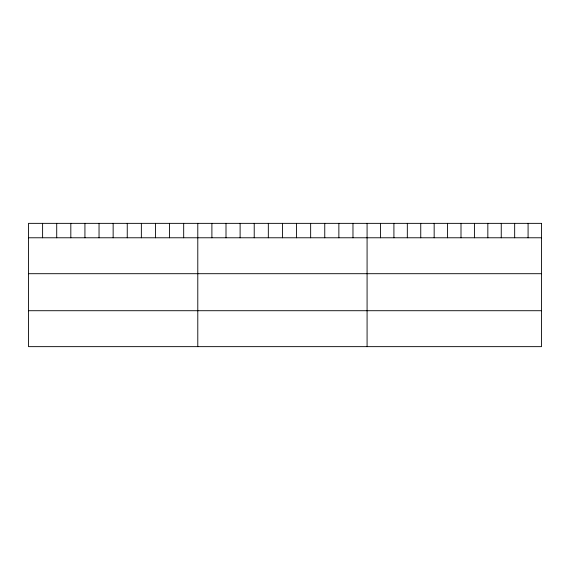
<?xml version="1.0" encoding="UTF-8"?>
<svg xmlns="http://www.w3.org/2000/svg" width="570" height="570" viewBox="0 0 570 570"><rect width="100%" height="100%" fill="white"/><g stroke="black" fill="none" stroke-linecap="round" stroke-linejoin="round"><path stroke-width="0.85" d="M28.5 237.776L541.5 237.776M28.5 273.7L541.5 273.7M28.5 310.714L541.5 310.714M528.084 223.355L528.084 237.776M514.667 223.355L514.667 237.776M501.251 223.355L501.251 237.776M487.834 223.355L487.834 237.776M474.418 223.355L474.418 237.776M461.002 223.355L461.002 237.776M447.578 223.355L447.578 237.776M434.162 223.355L434.162 237.776M420.745 223.355L420.745 237.776M407.329 223.355L407.329 237.776M393.913 223.355L393.913 237.776M380.496 223.355L380.496 237.776M367.08 223.355L367.08 346.645M352.972 223.355L352.972 237.776M338.865 223.355L338.865 237.776M324.757 223.355L324.757 237.776M310.65 223.355L310.65 237.776M296.543 223.355L296.543 237.776M282.435 223.355L282.435 237.776M268.328 223.355L268.328 237.776M254.22 223.355L254.22 237.776M240.113 223.355L240.113 237.776M226.005 223.355L226.005 237.776M211.897 223.355L211.897 237.776M197.79 223.355L197.79 346.645M183.683 223.355L183.683 237.776M169.575 223.355L169.575 237.776M155.468 223.355L155.468 237.776M141.36 223.355L141.36 237.776M127.252 223.355L127.252 237.776M113.145 223.355L113.145 237.776M99.038 223.355L99.038 237.776M84.93 223.355L84.93 237.776M70.823 223.355L70.823 237.776M56.715 223.355L56.715 237.776M42.608 223.355L42.608 237.776M541.5 223.355L28.5 223.355L28.5 346.645L541.5 346.645L541.5 223.355"/></g></svg>
